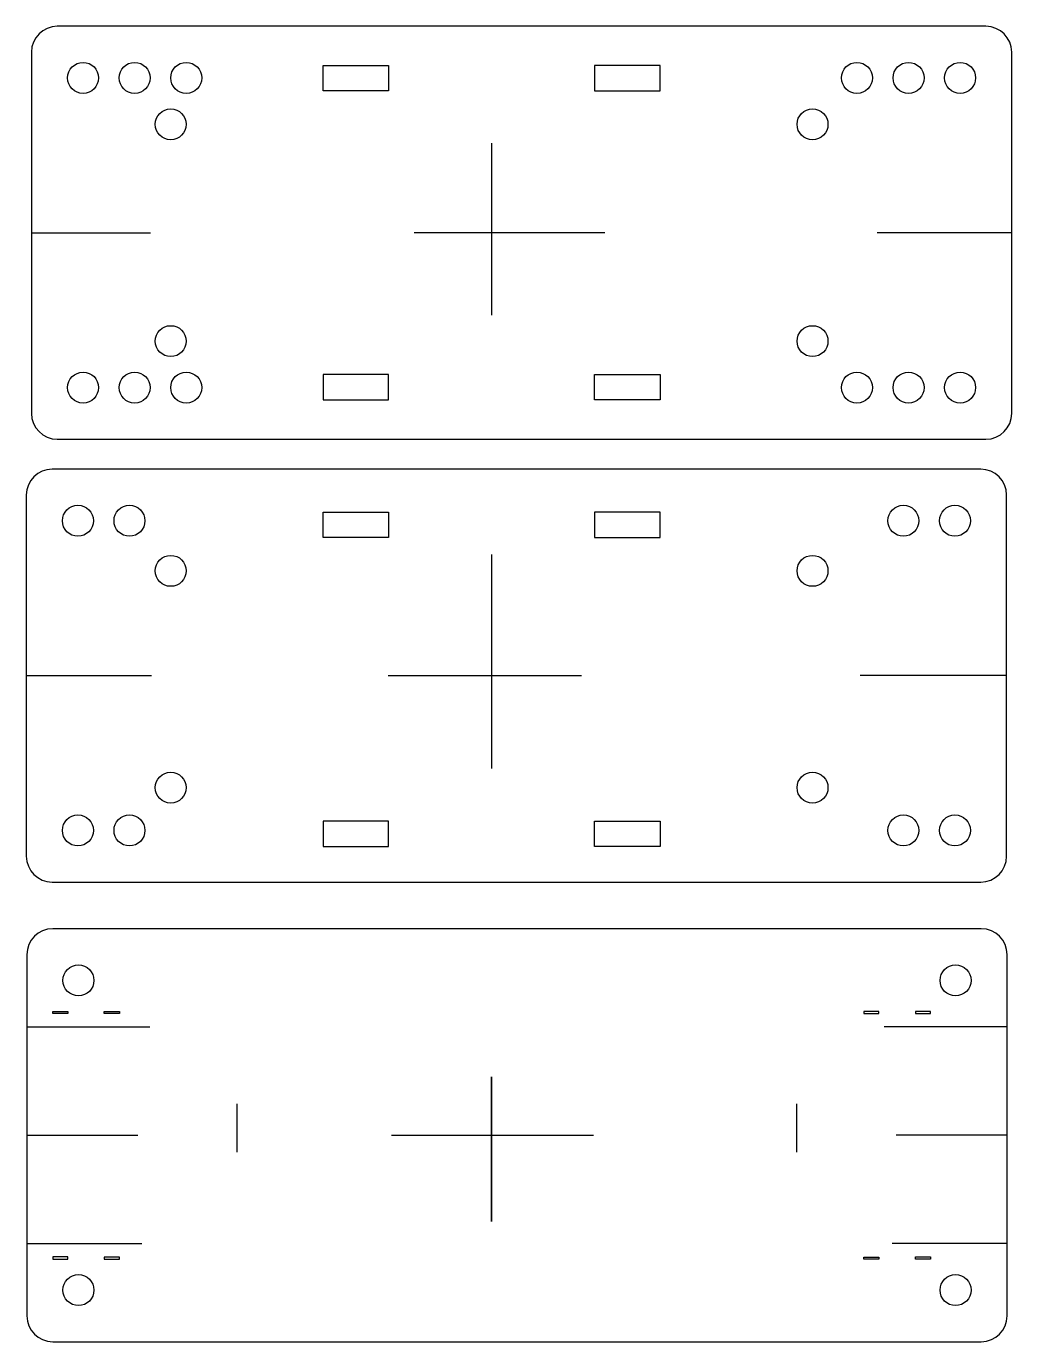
# Model space of a CAD drawing. Header units: millimetres. Extents: x 5 to 196, y 5 to 260.
import ezdxf

# ---------------------------------------------------------------- set-up
doc = ezdxf.new("R2010")
doc.units = ezdxf.units.MM
doc.header["$MEASUREMENT"] = 0
doc.layers.add('motor-place', color=10, linetype='Continuous')

msp = doc.modelspace()

# ---------------------------------------------------------------- linework, layer by layer
for p, q in [((190.86, 259.83), (10.86, 259.83)), ((5.86, 254.83), (5.86, 184.83)), ((195.86, 184.83), (195.86, 254.83)), ((10.86, 179.83), (190.86, 179.83)), ((189.86, 174.03), (9.86, 174.03)), ((4.86, 169.03), (4.86, 99.03)), ((194.86, 99.03), (194.86, 169.03)), ((9.86, 94.03), (189.86, 94.03)), ((189.97, 84.98), (9.97, 84.98)), ((4.97, 79.98), (4.97, 9.98)), ((194.97, 9.98), (194.97, 79.98)), ((9.97, 4.98), (189.97, 4.98))]:
    msp.add_line(p, q)
for points in [[(62.39, 252.21), (75.09, 252.21), (75.09, 247.32), (62.39, 247.32)], [(127.71, 252.21), (115.01, 252.21), (115.01, 247.32), (127.71, 247.32)], [(62.39, 187.45), (75.09, 187.45), (75.09, 192.34), (62.39, 192.34)], [(127.71, 187.45), (115.01, 187.45), (115.01, 192.34), (127.71, 192.34)], [(62.39, 165.7), (75.09, 165.7), (75.09, 160.81), (62.39, 160.81)], [(127.71, 165.7), (115.01, 165.7), (115.01, 160.81), (127.71, 160.81)], [(62.39, 100.94), (75.09, 100.94), (75.09, 105.83), (62.39, 105.83)], [(127.71, 100.94), (115.01, 100.94), (115.01, 105.83), (127.71, 105.83)], [(9.97, 68.98), (12.91, 68.98), (12.91, 68.56), (9.97, 68.56)], [(19.97, 68.98), (22.92, 68.98), (22.92, 68.59), (19.97, 68.59)], [(170.13, 68.98), (167.18, 68.98), (167.18, 68.59), (170.13, 68.59)], [(180.13, 68.98), (177.19, 68.98), (177.19, 68.56), (180.13, 68.56)], [(9.97, 20.98), (12.91, 20.98), (12.91, 21.4), (9.97, 21.4)], [(19.97, 20.98), (22.92, 20.98), (22.92, 21.36), (19.97, 21.36)], [(170.13, 20.98), (167.18, 20.98), (167.18, 21.36), (170.13, 21.36)], [(180.13, 20.98), (177.19, 20.98), (177.19, 21.4), (180.13, 21.4)]]:
    msp.add_lwpolyline(points, close=True)
for centre in [(15.86, 249.83), (25.86, 249.83), (35.86, 249.83), (165.86, 249.83), (175.86, 249.83), (185.86, 249.83), (32.85, 240.84), (157.25, 240.84), (32.85, 198.83), (157.25, 198.83), (15.86, 189.83), (25.86, 189.83), (35.86, 189.83), (165.86, 189.83), (175.86, 189.83), (185.86, 189.83), (14.86, 164.03), (24.86, 164.03), (174.86, 164.03), (184.86, 164.03), (32.85, 154.33), (157.25, 154.33), (32.85, 112.32), (157.25, 112.32), (14.86, 104.03), (24.86, 104.03), (174.86, 104.03), (184.86, 104.03), (14.97, 74.98), (184.97, 74.98), (14.97, 14.98), (184.97, 14.98)]:
    msp.add_circle(centre, 3)
for centre, start, end in [((10.86, 254.83), 90, 180), ((190.86, 254.83), 0, 90), ((10.86, 184.83), 180, 270), ((190.86, 184.83), 270, 0), ((9.86, 169.03), 90, 180), ((189.86, 169.03), 0, 90), ((9.86, 99.03), 180, 270), ((189.86, 99.03), 270, 0), ((9.97, 79.98), 90, 180), ((189.97, 79.98), 0, 90), ((9.97, 9.98), 180, 270), ((189.97, 9.98), 270, 0)]:
    msp.add_arc(centre, 5, start, end)
at = {"layer": 'motor-place'}
for p, q in [((95.05, 237.2), (95.05, 203.87)), ((5.86, 219.83), (28.95, 219.83)), ((117.01, 219.83), (80.04, 219.83)), ((195.86, 219.83), (169.76, 219.83)), ((95.05, 157.51), (95.05, 116.05)), ((4.86, 134.03), (29.14, 134.03)), ((74.97, 134.03), (112.48, 134.03)), ((194.86, 134.03), (166.49, 134.03)), ((4.97, 65.98), (13.43, 65.98)), ((13.43, 65.98), (21.39, 65.98)), ((21.39, 65.98), (28.81, 65.98)), ((178.56, 65.98), (171.14, 65.98)), ((186.52, 65.98), (178.56, 65.98)), ((194.97, 65.98), (186.52, 65.98)), ((95.05, 56.31), (95.05, 28.28)), ((95.05, 28.28), (95.05, 56.31)), ((45.75, 41.73), (45.75, 51.09)), ((154.2, 41.73), (154.2, 51.09)), ((4.97, 44.98), (26.46, 44.98)), ((75.65, 44.98), (114.79, 44.98)), ((194.97, 44.98), (173.49, 44.98)), ((95.05, 28.28), (95.05, 28.28)), ((95.05, 28.28), (95.05, 28.28)), ((4.97, 23.98), (12.19, 23.98)), ((12.19, 23.98), (27.24, 23.98)), ((187.75, 23.98), (172.7, 23.98)), ((194.97, 23.98), (187.75, 23.98))]:
    msp.add_line(p, q, dxfattribs=at)

doc.saveas('drawing.dxf')
